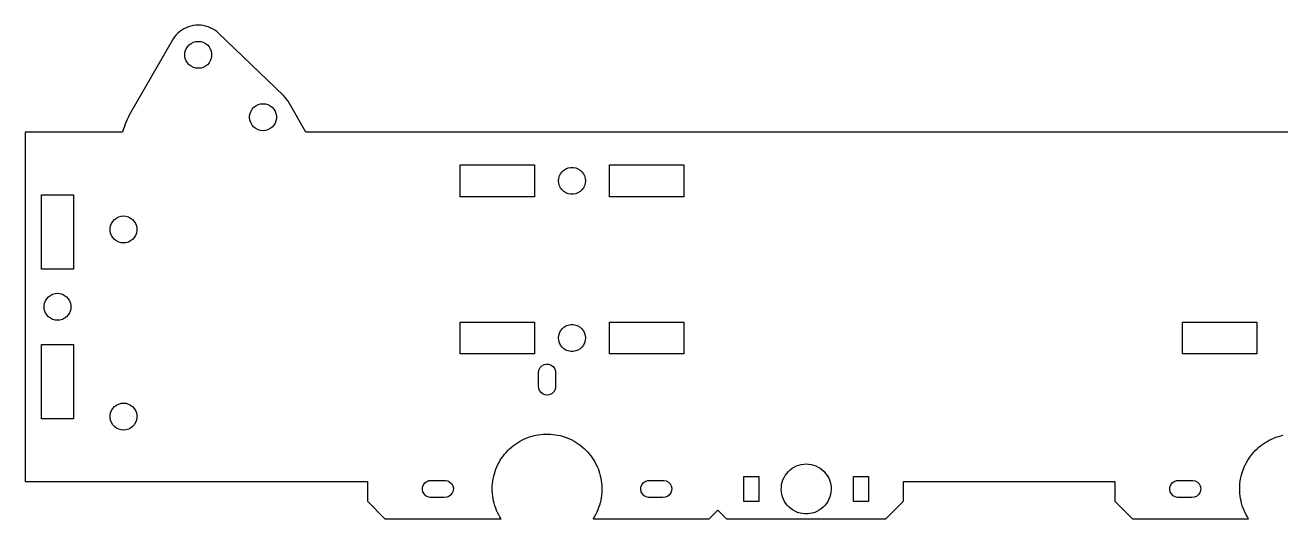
# Model space of a CAD drawing. Header units: metres. Extents: x -255 to 255, y -68 to 31.
# Drawn here: x -254.8 to -2.7, y -67.8 to 31.2 of the extents above; entities that cross this region are included whole.
import ezdxf

# ---------------------------------------------------------------- set-up
doc = ezdxf.new("R2010")
doc.units = ezdxf.units.M

msp = doc.modelspace()

# ---------------------------------------------------------------- linework, layer by layer
for p, q in [((-222.866, 30.464), (-223.293, 30.2059)), ((-222.42, 30.6856), (-222.866, 30.464)), ((-221.957, 30.869), (-222.42, 30.6856)), ((-221.48, 31.0131), (-221.957, 30.869)), ((-220.992, 31.1167), (-221.48, 31.0131)), ((-220.498, 31.1791), (-220.992, 31.1167)), ((-220, 31.2), (-220.498, 31.1791)), ((-219.502, 31.1791), (-220, 31.2)), ((-219.008, 31.1167), (-219.502, 31.1791)), ((-218.52, 31.0131), (-219.008, 31.1167)), ((-218.043, 30.869), (-218.52, 31.0131)), ((-217.58, 30.6856), (-218.043, 30.869)), ((-217.134, 30.464), (-217.58, 30.6856)), ((-216.707, 30.2059), (-217.134, 30.464)), ((-225.024, 28.4382), (-233.597, 13.6)), ((-224.739, 28.8474), (-225.024, 28.4382)), ((-224.422, 29.2313), (-224.739, 28.8474)), ((-224.073, 29.5874), (-224.422, 29.2313)), ((-223.696, 29.913), (-224.073, 29.5874)), ((-223.293, 30.2059), (-223.696, 29.913)), ((-221.421, 27.5456), (-220.975, 27.7677)), ((-220.975, 27.7677), (-220.496, 27.904)), ((-220.496, 27.904), (-220, 27.95)), ((-220, 27.95), (-219.504, 27.904)), ((-219.504, 27.904), (-219.025, 27.7677)), ((-219.025, 27.7677), (-218.579, 27.5456)), ((-216.304, 29.913), (-216.707, 30.2059)), ((-215.927, 29.5874), (-216.304, 29.913)), ((-202.927, 17.0874), (-215.927, 29.5874)), ((-222.688, 25.4991), (-222.597, 25.9889)), ((-222.688, 25.0009), (-222.688, 25.4991)), ((-222.597, 25.9889), (-222.417, 26.4535)), ((-222.417, 26.4535), (-222.155, 26.8771)), ((-222.155, 26.8771), (-221.819, 27.2453)), ((-221.819, 27.2453), (-221.421, 27.5456)), ((-218.579, 27.5456), (-218.181, 27.2453)), ((-218.181, 27.2453), (-217.845, 26.8771)), ((-217.845, 26.8771), (-217.583, 26.4535)), ((-217.583, 26.4535), (-217.403, 25.9889)), ((-217.403, 25.9889), (-217.312, 25.4991)), ((-217.312, 25.4991), (-217.312, 25.0009)), ((-222.597, 24.5111), (-222.688, 25.0009)), ((-222.417, 24.0465), (-222.597, 24.5111)), ((-222.155, 23.6229), (-222.417, 24.0465)), ((-221.819, 23.2547), (-222.155, 23.6229)), ((-221.421, 22.9544), (-221.819, 23.2547)), ((-220.975, 22.7323), (-221.421, 22.9544)), ((-220.496, 22.596), (-220.975, 22.7323)), ((-219.025, 22.7323), (-219.504, 22.596)), ((-218.579, 22.9544), (-219.025, 22.7323)), ((-218.181, 23.2547), (-218.579, 22.9544)), ((-217.845, 23.6229), (-218.181, 23.2547)), ((-217.583, 24.0465), (-217.845, 23.6229)), ((-217.403, 24.5111), (-217.583, 24.0465)), ((-217.312, 25.0009), (-217.403, 24.5111)), ((-220, 22.55), (-220.496, 22.596)), ((-219.504, 22.596), (-220, 22.55)), ((-208.421, 15.0456), (-207.975, 15.2677)), ((-207.975, 15.2677), (-207.496, 15.404)), ((-207.496, 15.404), (-207, 15.45)), ((-207, 15.45), (-206.504, 15.404)), ((-206.504, 15.404), (-206.025, 15.2677)), ((-206.025, 15.2677), (-205.579, 15.0456)), ((-202.578, 16.7313), (-202.927, 17.0874)), ((-202.261, 16.3474), (-202.578, 16.7313)), ((-201.976, 15.9382), (-202.261, 16.3474)), ((-198.401, 9.75), (-201.976, 15.9382)), ((-234.067, 12.7218), (-234.281, 12.272)), ((-233.839, 13.1646), (-234.067, 12.7218)), ((-233.597, 13.6), (-233.839, 13.1646)), ((-209.688, 12.9991), (-209.597, 13.4889)), ((-209.688, 12.5009), (-209.688, 12.9991)), ((-209.597, 13.4889), (-209.417, 13.9535)), ((-209.417, 13.9535), (-209.155, 14.3771)), ((-209.155, 14.3771), (-208.819, 14.7453)), ((-208.819, 14.7453), (-208.421, 15.0456)), ((-205.579, 15.0456), (-205.181, 14.7453)), ((-205.181, 14.7453), (-204.845, 14.3771)), ((-204.845, 14.3771), (-204.583, 13.9535)), ((-204.583, 13.9535), (-204.403, 13.4889)), ((-204.403, 13.4889), (-204.312, 12.9991)), ((-204.312, 12.9991), (-204.312, 12.5009)), ((-234.992, 10.4116), (-235.132, 9.93362)), ((-234.837, 10.885), (-234.992, 10.4116)), ((-234.666, 11.3531), (-234.837, 10.885)), ((-234.481, 11.8156), (-234.666, 11.3531)), ((-234.281, 12.272), (-234.481, 11.8156)), ((-209.597, 12.0111), (-209.688, 12.5009)), ((-209.417, 11.5465), (-209.597, 12.0111)), ((-209.155, 11.1229), (-209.417, 11.5465)), ((-208.819, 10.7547), (-209.155, 11.1229)), ((-208.421, 10.4544), (-208.819, 10.7547)), ((-207.975, 10.2323), (-208.421, 10.4544)), ((-207.496, 10.096), (-207.975, 10.2323)), ((-207, 10.05), (-207.496, 10.096)), ((-206.504, 10.096), (-207, 10.05)), ((-206.025, 10.2323), (-206.504, 10.096)), ((-205.579, 10.4544), (-206.025, 10.2323)), ((-205.181, 10.7547), (-205.579, 10.4544)), ((-204.845, 11.1229), (-205.181, 10.7547)), ((-204.583, 11.5465), (-204.845, 11.1229)), ((-204.403, 12.0111), (-204.583, 11.5465)), ((-204.312, 12.5009), (-204.403, 12.0111)), ((-235.18, 9.75), (-254.75, 9.75)), ((-254.75, 9.75), (-254.75, -60.25)), ((-235.132, 9.93362), (-235.18, 9.75)), ((198.401, 9.75), (-198.401, 9.75)), ((-167.45, -3.2), (-167.45, 3.2)), ((-167.45, 3.2), (-152.55, 3.2)), ((-152.55, 3.2), (-152.55, -3.2)), ((-146.203, 2.41693), (-145.739, 2.59692)), ((-145.739, 2.59692), (-145.249, 2.68848)), ((-145.249, 2.68848), (-144.751, 2.68848)), ((-144.751, 2.68848), (-144.261, 2.59692)), ((-144.261, 2.59692), (-143.797, 2.41693)), ((-137.45, -3.2), (-137.45, 3.2)), ((-137.45, 3.2), (-122.55, 3.2)), ((-122.55, 3.2), (-122.55, -3.2)), ((-147.7, 0), (-147.654, 0.49611)), ((-147.654, -0.49611), (-147.7, 0)), ((-147.654, 0.49611), (-147.518, 0.97534)), ((-147.518, 0.97534), (-147.296, 1.42136)), ((-147.296, 1.42136), (-146.995, 1.81897)), ((-146.995, 1.81897), (-146.627, 2.15463)), ((-146.627, 2.15463), (-146.203, 2.41693)), ((-143.797, 2.41693), (-143.373, 2.15463)), ((-143.373, 2.15463), (-143.005, 1.81897)), ((-143.005, 1.81897), (-142.704, 1.42136)), ((-142.704, 1.42136), (-142.482, 0.97534)), ((-142.482, 0.97534), (-142.346, 0.49611)), ((-142.346, 0.49611), (-142.3, 0)), ((-142.3, 0), (-142.346, -0.49611)), ((-147.518, -0.97534), (-147.654, -0.49611)), ((-147.296, -1.42136), (-147.518, -0.97534)), ((-146.995, -1.81897), (-147.296, -1.42136)), ((-146.627, -2.15463), (-146.995, -1.81897)), ((-146.203, -2.41693), (-146.627, -2.15463)), ((-145.739, -2.59692), (-146.203, -2.41693)), ((-143.797, -2.41693), (-144.261, -2.59692)), ((-143.373, -2.15463), (-143.797, -2.41693)), ((-143.005, -1.81897), (-143.373, -2.15463)), ((-142.704, -1.42136), (-143.005, -1.81897)), ((-142.482, -0.97534), (-142.704, -1.42136)), ((-142.346, -0.49611), (-142.482, -0.97534)), ((-251.45, -17.7), (-251.45, -2.79999)), ((-251.45, -2.79999), (-245.05, -2.79999)), ((-245.05, -2.79999), (-245.05, -17.7)), ((-152.55, -3.2), (-167.45, -3.2)), ((-145.249, -2.68848), (-145.739, -2.59692)), ((-144.751, -2.68848), (-145.249, -2.68848)), ((-144.261, -2.59692), (-144.751, -2.68848)), ((-122.55, -3.2), (-137.45, -3.2)), ((-236.819, -7.75467), (-236.421, -7.45441)), ((-236.421, -7.45441), (-235.975, -7.23232)), ((-235.975, -7.23232), (-235.496, -7.09596)), ((-235.496, -7.09596), (-235, -7.04999)), ((-235, -7.04999), (-234.504, -7.09596)), ((-234.504, -7.09596), (-234.025, -7.23232)), ((-234.025, -7.23232), (-233.579, -7.45441)), ((-233.579, -7.45441), (-233.181, -7.75467)), ((-237.688, -9.50087), (-237.597, -9.01111)), ((-237.688, -9.99911), (-237.688, -9.50087)), ((-237.597, -10.4889), (-237.688, -9.99911)), ((-237.597, -9.01111), (-237.417, -8.54649)), ((-237.417, -8.54649), (-237.155, -8.12288)), ((-237.155, -8.12288), (-236.819, -7.75467)), ((-233.181, -7.75467), (-232.845, -8.12288)), ((-232.845, -8.12288), (-232.583, -8.54649)), ((-232.583, -8.54649), (-232.403, -9.01111)), ((-232.403, -9.01111), (-232.312, -9.50087)), ((-232.312, -9.99911), (-232.403, -10.4889)), ((-232.312, -9.50087), (-232.312, -9.99911)), ((-237.417, -10.9535), (-237.597, -10.4889)), ((-237.155, -11.3771), (-237.417, -10.9535)), ((-236.819, -11.7453), (-237.155, -11.3771)), ((-236.421, -12.0456), (-236.819, -11.7453)), ((-235.975, -12.2677), (-236.421, -12.0456)), ((-235.496, -12.404), (-235.975, -12.2677)), ((-235, -12.45), (-235.496, -12.404)), ((-234.504, -12.404), (-235, -12.45)), ((-234.025, -12.2677), (-234.504, -12.404)), ((-233.579, -12.0456), (-234.025, -12.2677)), ((-233.181, -11.7453), (-233.579, -12.0456)), ((-232.845, -11.3771), (-233.181, -11.7453)), ((-232.583, -10.9535), (-232.845, -11.3771)), ((-232.403, -10.4889), (-232.583, -10.9535)), ((-245.05, -17.7), (-251.45, -17.7)), ((-249.225, -22.7323), (-248.746, -22.596)), ((-248.746, -22.596), (-248.25, -22.55)), ((-248.25, -22.55), (-247.754, -22.596)), ((-247.754, -22.596), (-247.275, -22.7323)), ((-250.938, -25.0009), (-250.847, -24.5111)), ((-250.938, -25.4991), (-250.938, -25.0009)), ((-250.847, -24.5111), (-250.667, -24.0465)), ((-250.667, -24.0465), (-250.405, -23.6229)), ((-250.405, -23.6229), (-250.069, -23.2547)), ((-250.069, -23.2547), (-249.671, -22.9544)), ((-249.671, -22.9544), (-249.225, -22.7323)), ((-247.275, -22.7323), (-246.829, -22.9544)), ((-246.829, -22.9544), (-246.431, -23.2547)), ((-246.431, -23.2547), (-246.095, -23.6229)), ((-246.095, -23.6229), (-245.833, -24.0465)), ((-245.833, -24.0465), (-245.653, -24.5111)), ((-245.653, -24.5111), (-245.562, -25.0009)), ((-245.562, -25.0009), (-245.562, -25.4991)), ((-250.847, -25.9889), (-250.938, -25.4991)), ((-250.667, -26.4535), (-250.847, -25.9889)), ((-250.405, -26.8771), (-250.667, -26.4535)), ((-250.069, -27.2453), (-250.405, -26.8771)), ((-249.671, -27.5456), (-250.069, -27.2453)), ((-249.225, -27.7677), (-249.671, -27.5456)), ((-246.829, -27.5456), (-247.275, -27.7677)), ((-246.431, -27.2453), (-246.829, -27.5456)), ((-246.095, -26.8771), (-246.431, -27.2453)), ((-245.833, -26.4535), (-246.095, -26.8771)), ((-245.653, -25.9889), (-245.833, -26.4535)), ((-245.562, -25.4991), (-245.653, -25.9889)), ((-248.746, -27.904), (-249.225, -27.7677)), ((-248.25, -27.95), (-248.746, -27.904)), ((-247.754, -27.904), (-248.25, -27.95)), ((-247.275, -27.7677), (-247.754, -27.904)), ((-167.45, -34.7), (-167.45, -28.3)), ((-167.45, -28.3), (-152.55, -28.3)), ((-152.55, -28.3), (-152.55, -34.7)), ((-147.518, -30.5246), (-147.296, -30.0786)), ((-147.296, -30.0786), (-146.995, -29.681)), ((-146.995, -29.681), (-146.627, -29.3454)), ((-146.627, -29.3454), (-146.203, -29.0831)), ((-146.203, -29.0831), (-145.739, -28.9031)), ((-145.739, -28.9031), (-145.249, -28.8115)), ((-145.249, -28.8115), (-144.751, -28.8115)), ((-144.751, -28.8115), (-144.261, -28.9031)), ((-144.261, -28.9031), (-143.797, -29.0831)), ((-143.797, -29.0831), (-143.373, -29.3454)), ((-143.373, -29.3454), (-143.005, -29.681)), ((-143.005, -29.681), (-142.704, -30.0786)), ((-142.704, -30.0786), (-142.482, -30.5246)), ((-137.45, -34.7), (-137.45, -28.3)), ((-137.45, -28.3), (-122.55, -28.3)), ((-122.55, -28.3), (-122.55, -34.7)), ((-22.45, -34.7), (-22.45, -28.3)), ((-22.45, -28.3), (-7.54999, -28.3)), ((-7.54999, -28.3), (-7.54999, -34.7)), ((-147.7, -31.5), (-147.654, -31.0039)), ((-147.654, -31.9961), (-147.7, -31.5)), ((-147.654, -31.0039), (-147.518, -30.5246)), ((-147.518, -32.4753), (-147.654, -31.9961)), ((-147.296, -32.9214), (-147.518, -32.4753)), ((-142.482, -32.4753), (-142.704, -32.9214)), ((-142.482, -30.5246), (-142.346, -31.0039)), ((-142.346, -31.9961), (-142.482, -32.4753)), ((-142.346, -31.0039), (-142.3, -31.5)), ((-142.3, -31.5), (-142.346, -31.9961)), ((-251.45, -47.7), (-251.45, -32.8)), ((-251.45, -32.8), (-245.05, -32.8)), ((-245.05, -32.8), (-245.05, -47.7)), ((-152.55, -34.7), (-167.45, -34.7)), ((-146.995, -33.319), (-147.296, -32.9214)), ((-146.627, -33.6546), (-146.995, -33.319)), ((-146.203, -33.9169), (-146.627, -33.6546)), ((-145.739, -34.0969), (-146.203, -33.9169)), ((-145.249, -34.1885), (-145.739, -34.0969)), ((-144.751, -34.1885), (-145.249, -34.1885)), ((-144.261, -34.0969), (-144.751, -34.1885)), ((-143.797, -33.9169), (-144.261, -34.0969)), ((-143.373, -33.6546), (-143.797, -33.9169)), ((-143.005, -33.319), (-143.373, -33.6546)), ((-142.704, -32.9214), (-143.005, -33.319)), ((-122.55, -34.7), (-137.45, -34.7)), ((-7.54999, -34.7), (-22.45, -34.7)), ((-151.593, -37.8214), (-151.361, -37.3967)), ((-151.361, -37.3967), (-151.019, -37.0546)), ((-151.019, -37.0546), (-150.594, -36.8227)), ((-150.594, -36.8227), (-150.121, -36.7198)), ((-150.121, -36.7198), (-149.639, -36.7543)), ((-149.639, -36.7543), (-149.185, -36.9234)), ((-149.185, -36.9234), (-148.798, -37.2134)), ((-148.798, -37.2134), (-148.508, -37.6008)), ((-148.508, -37.6008), (-148.339, -38.0541)), ((-151.696, -38.2942), (-151.593, -37.8214)), ((-151.696, -41.1226), (-151.696, -38.2942)), ((-148.339, -38.0541), (-148.304, -38.5367)), ((-148.304, -38.5367), (-148.304, -41.3652)), ((-151.661, -41.6053), (-151.696, -41.1226)), ((-151.492, -42.0586), (-151.661, -41.6053)), ((-151.202, -42.446), (-151.492, -42.0586)), ((-150.815, -42.7359), (-151.202, -42.446)), ((-150.361, -42.905), (-150.815, -42.7359)), ((-149.406, -42.8367), (-149.879, -42.9396)), ((-148.981, -42.6048), (-149.406, -42.8367)), ((-148.639, -42.2627), (-148.981, -42.6048)), ((-148.407, -41.838), (-148.639, -42.2627)), ((-148.304, -41.3652), (-148.407, -41.838)), ((-237.155, -45.6229), (-236.819, -45.2547)), ((-236.819, -45.2547), (-236.421, -44.9544)), ((-236.421, -44.9544), (-235.975, -44.7323)), ((-235.975, -44.7323), (-235.496, -44.596)), ((-235.496, -44.596), (-235, -44.55)), ((-235, -44.55), (-234.504, -44.596)), ((-234.504, -44.596), (-234.025, -44.7323)), ((-234.025, -44.7323), (-233.579, -44.9544)), ((-233.579, -44.9544), (-233.181, -45.2547)), ((-233.181, -45.2547), (-232.845, -45.6229)), ((-149.879, -42.9396), (-150.361, -42.905)), ((-245.05, -47.7), (-251.45, -47.7)), ((-237.688, -47.0009), (-237.597, -46.5111)), ((-237.688, -47.4991), (-237.688, -47.0009)), ((-237.597, -47.9889), (-237.688, -47.4991)), ((-237.597, -46.5111), (-237.417, -46.0465)), ((-237.417, -46.0465), (-237.155, -45.6229)), ((-232.845, -45.6229), (-232.583, -46.0465)), ((-232.583, -46.0465), (-232.403, -46.5111)), ((-232.403, -46.5111), (-232.312, -47.0009)), ((-232.312, -47.4991), (-232.403, -47.9889)), ((-232.312, -47.0009), (-232.312, -47.4991)), ((-237.417, -48.4535), (-237.597, -47.9889)), ((-237.155, -48.8771), (-237.417, -48.4535)), ((-236.819, -49.2453), (-237.155, -48.8771)), ((-236.421, -49.5456), (-236.819, -49.2453)), ((-235.975, -49.7677), (-236.421, -49.5456)), ((-235.496, -49.904), (-235.975, -49.7677)), ((-235, -49.95), (-235.496, -49.904)), ((-234.504, -49.904), (-235, -49.95)), ((-234.025, -49.7677), (-234.504, -49.904)), ((-233.579, -49.5456), (-234.025, -49.7677)), ((-233.181, -49.2453), (-233.579, -49.5456)), ((-232.845, -48.8771), (-233.181, -49.2453)), ((-232.583, -48.4535), (-232.845, -48.8771)), ((-232.403, -47.9889), (-232.583, -48.4535)), ((-156.754, -53.0674), (-156.355, -52.7711)), ((-156.355, -52.7711), (-155.942, -52.4931)), ((-155.942, -52.4931), (-155.518, -52.2341)), ((-155.518, -52.2341), (-155.082, -51.9945)), ((-155.082, -51.9945), (-154.636, -51.7748)), ((-154.636, -51.7748), (-154.181, -51.5755)), ((-154.181, -51.5755), (-153.717, -51.3969)), ((-153.717, -51.3969), (-153.245, -51.2396)), ((-153.245, -51.2396), (-152.767, -51.1037)), ((-152.767, -51.1037), (-152.283, -50.9895)), ((-152.283, -50.9895), (-151.794, -50.8973)), ((-151.794, -50.8973), (-151.302, -50.8273)), ((-151.302, -50.8273), (-150.807, -50.7797)), ((-150.807, -50.7797), (-150.311, -50.7544)), ((-150.311, -50.7544), (-149.814, -50.7516)), ((-149.814, -50.7516), (-149.317, -50.7712)), ((-149.317, -50.7712), (-148.821, -50.8133)), ((-148.821, -50.8133), (-148.328, -50.8778)), ((-148.328, -50.8778), (-147.839, -50.9644)), ((-147.839, -50.9644), (-147.354, -51.0731)), ((-147.354, -51.0731), (-146.874, -51.2036)), ((-146.874, -51.2036), (-146.4, -51.3556)), ((-146.4, -51.3556), (-145.934, -51.5289)), ((-145.934, -51.5289), (-145.477, -51.723)), ((-145.477, -51.723), (-145.028, -51.9377)), ((-145.028, -51.9377), (-144.59, -52.1723)), ((-144.59, -52.1723), (-144.163, -52.4266)), ((-144.163, -52.4266), (-143.747, -52.6999)), ((-143.747, -52.6999), (-143.345, -52.9917)), ((-6.75375, -53.0674), (-6.35451, -52.7711)), ((-6.35451, -52.7711), (-5.94229, -52.4931)), ((-5.94229, -52.4931), (-5.51793, -52.2341)), ((-5.51793, -52.2341), (-5.08229, -51.9945)), ((-5.08229, -51.9945), (-4.63628, -51.7748)), ((-4.63628, -51.7748), (-4.18079, -51.5755)), ((-4.18079, -51.5755), (-3.71675, -51.3969)), ((-3.71675, -51.3969), (-3.24513, -51.2396)), ((-3.24513, -51.2396), (-2.76688, -51.1037)), ((-2.76688, -51.1037), (-2.28297, -50.9895)), ((-159.12, -55.6), (-158.833, -55.1942)), ((-158.833, -55.1942), (-158.528, -54.8017)), ((-158.528, -54.8017), (-158.205, -54.4235)), ((-158.205, -54.4235), (-157.866, -54.0602)), ((-157.866, -54.0602), (-157.51, -53.7126)), ((-157.51, -53.7126), (-157.139, -53.3815)), ((-157.139, -53.3815), (-156.754, -53.0674)), ((-143.345, -52.9917), (-142.956, -53.3013)), ((-142.956, -53.3013), (-142.581, -53.6283)), ((-142.581, -53.6283), (-142.222, -53.9718)), ((-142.222, -53.9718), (-141.878, -54.3312)), ((-141.878, -54.3312), (-141.551, -54.7058)), ((-141.551, -54.7058), (-141.242, -55.0948)), ((-141.242, -55.0948), (-140.95, -55.4973)), ((-9.12018, -55.6), (-8.83296, -55.1942)), ((-8.83296, -55.1942), (-8.52769, -54.8017)), ((-8.52769, -54.8017), (-8.20502, -54.4235)), ((-8.20502, -54.4235), (-7.86557, -54.0602)), ((-7.86557, -54.0602), (-7.51006, -53.7126)), ((-7.51006, -53.7126), (-7.13919, -53.3815)), ((-7.13919, -53.3815), (-6.75375, -53.0674)), ((-160.434, -58.2682), (-160.266, -57.8002)), ((-160.266, -57.8002), (-160.077, -57.3403)), ((-160.077, -57.3403), (-159.868, -56.8895)), ((-159.868, -56.8895), (-159.638, -56.4485)), ((-159.638, -56.4485), (-159.389, -56.0184)), ((-159.389, -56.0184), (-159.12, -55.6)), ((-140.95, -55.4973), (-140.677, -55.9127)), ((-140.677, -55.9127), (-140.422, -56.34)), ((-140.422, -56.34), (-140.188, -56.7783)), ((-140.188, -56.7783), (-139.973, -57.2267)), ((-139.973, -57.2267), (-139.779, -57.6844)), ((-139.779, -57.6844), (-139.606, -58.1505)), ((-101.579, -58.2588), (-101.214, -57.9198)), ((-101.214, -57.9198), (-100.817, -57.6188)), ((-100.817, -57.6188), (-100.391, -57.3589)), ((-100.391, -57.3589), (-99.9422, -57.1426)), ((-99.9422, -57.1426), (-99.4738, -56.9721)), ((-99.4738, -56.9721), (-98.9907, -56.8491)), ((-98.9907, -56.8491), (-98.4978, -56.7748)), ((-98.4978, -56.7748), (-98, -56.75)), ((-98, -56.75), (-97.5022, -56.7748)), ((-97.5022, -56.7748), (-97.0093, -56.8491)), ((-97.0093, -56.8491), (-96.5262, -56.9721)), ((-96.5262, -56.9721), (-96.0578, -57.1426)), ((-96.0578, -57.1426), (-95.6087, -57.3589)), ((-95.6087, -57.3589), (-95.1834, -57.6188)), ((-95.1834, -57.6188), (-94.7861, -57.9198)), ((-94.7861, -57.9198), (-94.4207, -58.2588)), ((-10.4344, -58.2682), (-10.2664, -57.8002)), ((-10.2664, -57.8002), (-10.0774, -57.3403)), ((-10.0774, -57.3403), (-9.86789, -56.8895)), ((-9.86789, -56.8895), (-9.63817, -56.4485)), ((-9.63817, -56.4485), (-9.38876, -56.0184)), ((-9.38876, -56.0184), (-9.12018, -55.6)), ((-254.75, -60.25), (-186.052, -60.25)), ((-186.052, -60.25), (-186.052, -64.2353)), ((-174.537, -60.5479), (-174.149, -60.2579)), ((-174.149, -60.2579), (-173.696, -60.0888)), ((-173.696, -60.0888), (-173.213, -60.0543)), ((-173.213, -60.0543), (-170.385, -60.0543)), ((-170.385, -60.0543), (-169.912, -60.1572)), ((-169.912, -60.1572), (-169.487, -60.3891)), ((-169.487, -60.3891), (-169.145, -60.7312)), ((-160.949, -60.695), (-160.89, -60.2013)), ((-160.89, -60.2013), (-160.809, -59.7108)), ((-160.809, -59.7108), (-160.706, -59.2244)), ((-160.706, -59.2244), (-160.581, -58.7432)), ((-160.581, -58.7432), (-160.434, -58.2682)), ((-139.606, -58.1505), (-139.454, -58.6238)), ((-139.454, -58.6238), (-139.323, -59.1036)), ((-139.323, -59.1036), (-139.214, -59.5888)), ((-139.214, -59.5888), (-139.128, -60.0783)), ((-139.128, -60.0783), (-139.063, -60.5713)), ((-130.696, -60.5479), (-130.309, -60.2579)), ((-130.309, -60.2579), (-129.855, -60.0888)), ((-129.855, -60.0888), (-129.373, -60.0543)), ((-129.373, -60.0543), (-126.544, -60.0543)), ((-126.544, -60.0543), (-126.071, -60.1572)), ((-126.071, -60.1572), (-125.647, -60.3891)), ((-125.647, -60.3891), (-125.305, -60.7312)), ((-110.5, -64.25), (-110.5, -59.25)), ((-110.5, -59.25), (-107.5, -59.25)), ((-107.5, -59.25), (-107.5, -64.25)), ((-102.924, -60.8818), (-102.813, -60.3958)), ((-102.813, -60.3958), (-102.654, -59.9233)), ((-102.654, -59.9233), (-102.449, -59.4689)), ((-102.449, -59.4689), (-102.2, -59.0373)), ((-102.2, -59.0373), (-101.909, -58.6325)), ((-101.909, -58.6325), (-101.579, -58.2588)), ((-94.4207, -58.2588), (-94.0908, -58.6325)), ((-94.0908, -58.6325), (-93.7999, -59.0373)), ((-93.7999, -59.0373), (-93.5506, -59.4689)), ((-93.5506, -59.4689), (-93.3456, -59.9233)), ((-93.3456, -59.9233), (-93.1869, -60.3958)), ((-93.1869, -60.3958), (-93.076, -60.8818)), ((-88.5, -64.25), (-88.5, -59.25)), ((-88.5, -59.25), (-85.5, -59.25)), ((-85.5, -59.25), (-85.5, -64.25)), ((-78.5, -64.2353), (-78.5, -60.25)), ((-78.5, -60.25), (-36.052, -60.25)), ((-36.052, -60.25), (-36.052, -64.2353)), ((-24.5366, -60.5479), (-24.1492, -60.2579)), ((-24.1492, -60.2579), (-23.6959, -60.0888)), ((-23.6959, -60.0888), (-23.2132, -60.0543)), ((-23.2132, -60.0543), (-20.3848, -60.0543)), ((-20.3848, -60.0543), (-19.912, -60.1572)), ((-19.912, -60.1572), (-19.4873, -60.3891)), ((-19.4873, -60.3891), (-19.1452, -60.7312)), ((-10.9493, -60.695), (-10.8904, -60.2013)), ((-10.8904, -60.2013), (-10.8093, -59.7108)), ((-10.8093, -59.7108), (-10.7061, -59.2244)), ((-10.7061, -59.2244), (-10.5811, -58.7432)), ((-10.5811, -58.7432), (-10.4344, -58.2682)), ((-175.03, -61.8713), (-174.996, -61.3886)), ((-174.927, -62.3441), (-175.03, -61.8713)), ((-174.996, -61.3886), (-174.827, -60.9353)), ((-174.695, -62.7688), (-174.927, -62.3441)), ((-174.827, -60.9353), (-174.537, -60.5479)), ((-174.353, -63.1109), (-174.695, -62.7688)), ((-169.304, -62.9521), (-169.691, -63.2421)), ((-169.014, -62.5647), (-169.304, -62.9521)), ((-169.145, -60.7312), (-168.913, -61.1559)), ((-168.845, -62.1114), (-169.014, -62.5647)), ((-168.913, -61.1559), (-168.81, -61.6287)), ((-168.81, -61.6287), (-168.845, -62.1114)), ((-161, -61.6878), (-160.986, -61.1909)), ((-160.991, -62.185), (-161, -61.6878)), ((-160.961, -62.6812), (-160.991, -62.185)), ((-160.986, -61.1909), (-160.949, -60.695)), ((-160.907, -63.1755), (-160.961, -62.6812)), ((-139.03, -62.5573), (-139.077, -63.0522)), ((-139.063, -60.5713), (-139.021, -61.0667)), ((-139.004, -62.0607), (-139.03, -62.5573)), ((-139.021, -61.0667), (-139.002, -61.5635)), ((-139.002, -61.5635), (-139.004, -62.0607)), ((-131.19, -61.8713), (-131.155, -61.3886)), ((-131.087, -62.3441), (-131.19, -61.8713)), ((-131.155, -61.3886), (-130.986, -60.9353)), ((-130.855, -62.7688), (-131.087, -62.3441)), ((-130.986, -60.9353), (-130.696, -60.5479)), ((-130.513, -63.1109), (-130.855, -62.7688)), ((-125.463, -62.9521), (-125.851, -63.2421)), ((-125.173, -62.5647), (-125.463, -62.9521)), ((-125.305, -60.7312), (-125.073, -61.1559)), ((-125.004, -62.1114), (-125.173, -62.5647)), ((-125.073, -61.1559), (-124.97, -61.6287)), ((-124.97, -61.6287), (-125.004, -62.1114)), ((-102.998, -61.8746), (-102.986, -61.3763)), ((-102.961, -62.3717), (-102.998, -61.8746)), ((-102.986, -61.3763), (-102.924, -60.8818)), ((-102.875, -62.8626), (-102.961, -62.3717)), ((-102.74, -63.3424), (-102.875, -62.8626)), ((-93.1254, -62.8626), (-93.2604, -63.3424)), ((-93.0388, -62.3717), (-93.1254, -62.8626)), ((-93.076, -60.8818), (-93.014, -61.3763)), ((-93.0016, -61.8746), (-93.0388, -62.3717)), ((-93.014, -61.3763), (-93.0016, -61.8746)), ((-25.0302, -61.8713), (-24.9957, -61.3886)), ((-24.9273, -62.3441), (-25.0302, -61.8713)), ((-24.9957, -61.3886), (-24.8266, -60.9353)), ((-24.6954, -62.7688), (-24.9273, -62.3441)), ((-24.8266, -60.9353), (-24.5366, -60.5479)), ((-24.3533, -63.1109), (-24.6954, -62.7688)), ((-19.304, -62.9521), (-19.6914, -63.2421)), ((-19.014, -62.5647), (-19.304, -62.9521)), ((-19.1452, -60.7312), (-18.9133, -61.1559)), ((-18.8449, -62.1114), (-19.014, -62.5647)), ((-18.9133, -61.1559), (-18.8104, -61.6287)), ((-18.8104, -61.6287), (-18.8449, -62.1114)), ((-10.9998, -61.6878), (-10.9858, -61.1909)), ((-10.9914, -62.185), (-10.9998, -61.6878)), ((-10.9605, -62.6812), (-10.9914, -62.185)), ((-10.9858, -61.1909), (-10.9493, -60.695)), ((-10.9072, -63.1755), (-10.9605, -62.6812)), ((-186.052, -64.2353), (-182.537, -67.75)), ((-173.929, -63.3428), (-174.353, -63.1109)), ((-173.456, -63.4457), (-173.929, -63.3428)), ((-170.627, -63.4457), (-173.456, -63.4457)), ((-170.145, -63.4111), (-170.627, -63.4457)), ((-169.691, -63.2421), (-170.145, -63.4111)), ((-160.832, -63.6669), (-160.907, -63.1755)), ((-160.734, -64.1544), (-160.832, -63.6669)), ((-160.614, -64.637), (-160.734, -64.1544)), ((-160.473, -65.1137), (-160.614, -64.637)), ((-160.31, -65.5835), (-160.473, -65.1137)), ((-139.647, -65.4668), (-139.825, -65.9308)), ((-139.49, -64.9951), (-139.647, -65.4668)), ((-139.354, -64.5169), (-139.49, -64.9951)), ((-139.24, -64.033), (-139.354, -64.5169)), ((-139.147, -63.5444), (-139.24, -64.033)), ((-139.077, -63.0522), (-139.147, -63.5444)), ((-130.088, -63.3428), (-130.513, -63.1109)), ((-129.615, -63.4457), (-130.088, -63.3428)), ((-126.787, -63.4457), (-129.615, -63.4457)), ((-126.304, -63.4111), (-126.787, -63.4457)), ((-125.851, -63.2421), (-126.304, -63.4111)), ((-107.5, -64.25), (-110.5, -64.25)), ((-102.558, -63.8064), (-102.74, -63.3424)), ((-102.33, -64.25), (-102.558, -63.8064)), ((-102.06, -64.6687), (-102.33, -64.25)), ((-101.749, -65.0584), (-102.06, -64.6687)), ((-101.401, -65.4153), (-101.749, -65.0584)), ((-101.019, -65.7357), (-101.401, -65.4153)), ((-94.5991, -65.4153), (-94.981, -65.7357)), ((-94.2511, -65.0584), (-94.5991, -65.4153)), ((-93.9403, -64.6687), (-94.2511, -65.0584)), ((-93.6699, -64.25), (-93.9403, -64.6687)), ((-93.4425, -63.8064), (-93.6699, -64.25)), ((-93.2604, -63.3424), (-93.4425, -63.8064)), ((-85.5, -64.25), (-88.5, -64.25)), ((-82.0147, -67.75), (-78.5, -64.2353)), ((-36.052, -64.2353), (-32.5373, -67.75)), ((-23.9286, -63.3428), (-24.3533, -63.1109)), ((-23.4558, -63.4457), (-23.9286, -63.3428)), ((-20.6274, -63.4457), (-23.4558, -63.4457)), ((-20.1447, -63.4111), (-20.6274, -63.4457)), ((-19.6914, -63.2421), (-20.1447, -63.4111)), ((-10.8317, -63.6669), (-10.9072, -63.1755)), ((-10.734, -64.1544), (-10.8317, -63.6669)), ((-10.6144, -64.637), (-10.734, -64.1544)), ((-10.4731, -65.1137), (-10.6144, -64.637)), ((-10.3104, -65.5835), (-10.4731, -65.1137)), ((-182.537, -67.75), (-159.218, -67.75)), ((-160.127, -66.0455), (-160.31, -65.5835)), ((-159.922, -66.4987), (-160.127, -66.0455)), ((-159.697, -66.9422), (-159.922, -66.4987)), ((-159.453, -67.3751), (-159.697, -66.9422)), ((-159.218, -67.75), (-159.453, -67.3751)), ((-140.743, -67.6923), (-140.782, -67.75)), ((-140.782, -67.75), (-117.463, -67.75)), ((-140.484, -67.2679), (-140.743, -67.6923)), ((-140.244, -66.8323), (-140.484, -67.2679)), ((-140.025, -66.3863), (-140.244, -66.8323)), ((-139.825, -65.9308), (-140.025, -66.3863)), ((-117.463, -67.75), (-115.724, -66.0113)), ((-115.724, -66.0113), (-113.985, -67.75)), ((-113.985, -67.75), (-82.0147, -67.75)), ((-100.607, -66.0164), (-101.019, -65.7357)), ((-100.169, -66.2548), (-100.607, -66.0164)), ((-99.7101, -66.4485), (-100.169, -66.2548)), ((-99.2338, -66.5954), (-99.7101, -66.4485)), ((-98.7452, -66.6942), (-99.2338, -66.5954)), ((-98.2492, -66.7438), (-98.7452, -66.6942)), ((-97.7508, -66.7438), (-98.2492, -66.7438)), ((-97.2548, -66.6942), (-97.7508, -66.7438)), ((-96.7662, -66.5954), (-97.2548, -66.6942)), ((-96.2899, -66.4485), (-96.7662, -66.5954)), ((-95.8306, -66.2548), (-96.2899, -66.4485)), ((-95.3928, -66.0164), (-95.8306, -66.2548)), ((-94.981, -65.7357), (-95.3928, -66.0164)), ((-32.5373, -67.75), (-9.21822, -67.75)), ((-10.1266, -66.0455), (-10.3104, -65.5835)), ((-9.92218, -66.4987), (-10.1266, -66.0455)), ((-9.69746, -66.9422), (-9.92218, -66.4987)), ((-9.45293, -67.3751), (-9.69746, -66.9422)), ((-9.21822, -67.75), (-9.45293, -67.3751))]:
    msp.add_line(p, q)

doc.saveas('drawing.dxf')
